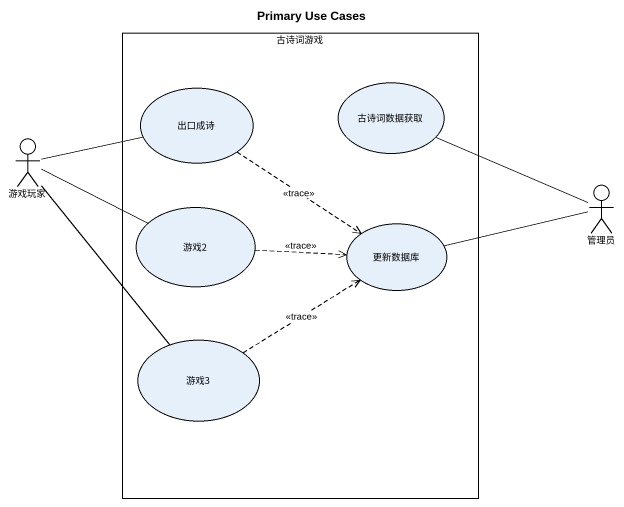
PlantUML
@startuml
title Primary Use Cases
rectangle 古诗词游戏 {
  usecase 出口成诗
  usecase 古诗词数据获取
  usecase 游戏2
  usecase 更新数据库
  usecase 游戏3
}
actor 游戏玩家
actor 管理员
出口成诗 ..> 更新数据库 : <<trace>>
游戏玩家 -right- 出口成诗
游戏玩家 -right- 游戏2
游戏玩家 -- 游戏3
管理员 -left- 古诗词数据获取
管理员 -left- 更新数据库
游戏2 .right.> 更新数据库 : <<trace>>
游戏3 .up.> 更新数据库 : <<trace>>
@enduml
